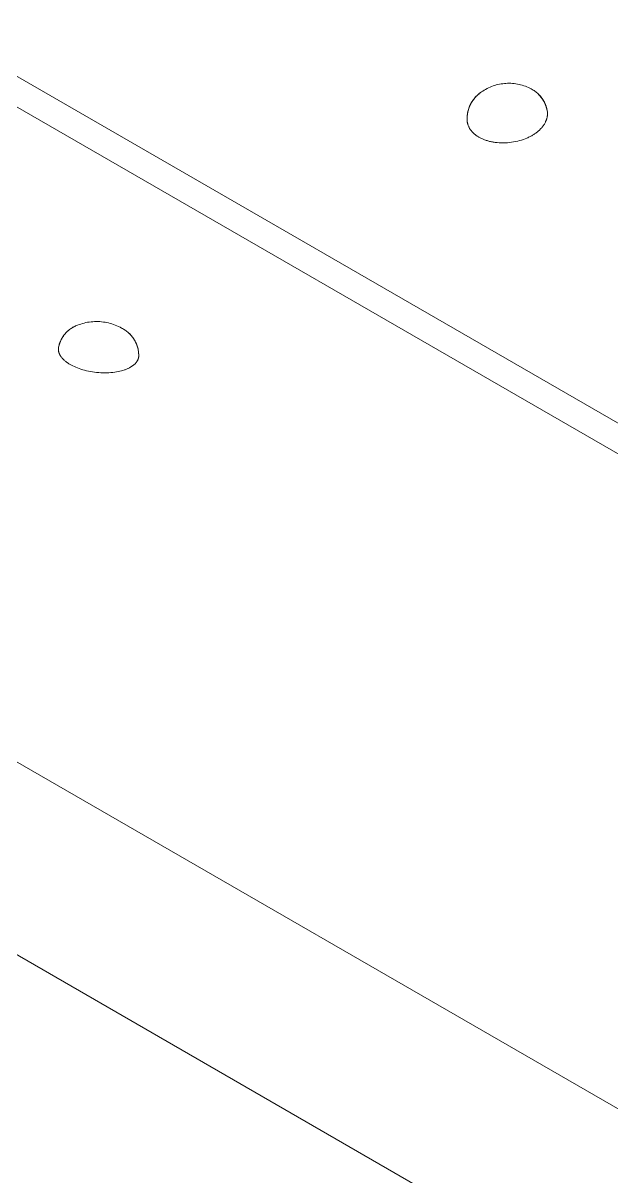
# Model space of a CAD drawing. Header units: inches. Extents: x -9 to 187, y -3 to 135.
# Drawn here: x 128.95 to 132.45, y 67.85 to 74.72 of the extents above; entities that cross this region are included whole.
import ezdxf

# ---------------------------------------------------------------- set-up
doc = ezdxf.new("R2010")
doc.units = ezdxf.units.IN
doc.layers.add('ZANO_R', color=7, linetype='Continuous', lineweight=0)

msp = doc.modelspace()

# ---------------------------------------------------------------- linework, layer by layer
at = {"layer": 'ZANO_R'}
for p, q in [((125.50438, 76.37281), (152.40621, 60.84104)), ((152.38375, 60.67088), (125.37769, 76.26284)), ((121.48942, 74.60681), (148.49548, 59.01485)), ((131.81423, 74.36263), (131.82399, 74.36339)), ((131.81423, 74.36263), (131.82399, 74.36339)), ((131.82399, 74.36339), (131.83377, 74.36382)), ((131.82399, 74.36339), (131.83377, 74.36382)), ((131.83377, 74.36382), (131.84356, 74.3639)), ((131.83377, 74.36382), (131.84356, 74.3639)), ((131.84356, 74.3639), (131.85334, 74.36365)), ((131.84356, 74.3639), (131.85334, 74.36365)), ((131.85334, 74.36365), (131.86311, 74.36305)), ((131.85334, 74.36365), (131.86311, 74.36305)), ((131.65206, 74.29111), (131.65699, 74.29563)), ((131.65242, 74.2915), (131.65729, 74.29594)), ((131.65699, 74.29563), (131.66207, 74.29999)), ((131.65729, 74.29594), (131.66231, 74.30021)), ((131.66207, 74.29999), (131.66731, 74.30416)), ((131.66231, 74.30021), (131.66747, 74.3043)), ((131.66731, 74.30416), (131.67268, 74.30814)), ((131.66747, 74.3043), (131.67277, 74.30821)), ((131.67268, 74.30814), (131.6782, 74.31194)), ((131.67277, 74.30821), (131.6782, 74.31194)), ((131.6782, 74.31194), (131.68627, 74.31747)), ((131.6782, 74.31194), (131.68627, 74.31747)), ((131.68627, 74.31747), (131.69454, 74.32271)), ((131.68627, 74.31747), (131.69454, 74.32271)), ((131.69454, 74.32271), (131.70298, 74.32767)), ((131.69454, 74.32271), (131.70298, 74.32767)), ((131.70298, 74.32767), (131.71159, 74.33232)), ((131.70298, 74.32767), (131.71159, 74.33232)), ((131.71159, 74.33232), (131.72036, 74.33668)), ((131.71159, 74.33232), (131.72036, 74.33668)), ((131.72036, 74.33668), (131.72927, 74.34073)), ((131.72036, 74.33668), (131.72927, 74.34073)), ((131.72927, 74.34073), (131.73832, 74.34446)), ((131.72927, 74.34073), (131.73832, 74.34446)), ((131.73832, 74.34446), (131.74749, 74.34788)), ((131.73832, 74.34446), (131.74749, 74.34788)), ((131.74749, 74.34788), (131.75677, 74.35097)), ((131.74749, 74.34788), (131.75677, 74.35097)), ((131.75677, 74.35097), (131.76616, 74.35375)), ((131.75677, 74.35097), (131.76616, 74.35375)), ((131.76616, 74.35375), (131.77564, 74.35619)), ((131.76616, 74.35375), (131.77564, 74.35619)), ((131.77564, 74.35619), (131.7852, 74.3583)), ((131.77564, 74.35619), (131.7852, 74.3583)), ((131.7852, 74.3583), (131.79482, 74.36008)), ((131.7852, 74.3583), (131.79482, 74.36008)), ((131.79482, 74.36008), (131.8045, 74.36152)), ((131.79482, 74.36008), (131.8045, 74.36152)), ((131.8045, 74.36152), (131.81423, 74.36263)), ((131.8045, 74.36152), (131.81423, 74.36263)), ((131.86311, 74.36305), (131.87285, 74.36212)), ((131.86311, 74.36305), (131.87285, 74.36212)), ((131.87285, 74.36212), (131.88256, 74.36084)), ((131.87285, 74.36212), (131.88256, 74.36084)), ((131.88256, 74.36084), (131.89221, 74.35923)), ((131.88256, 74.36084), (131.89221, 74.35923)), ((131.89221, 74.35923), (131.90181, 74.35729)), ((131.89221, 74.35923), (131.90181, 74.35729)), ((131.90181, 74.35729), (131.91133, 74.35501)), ((131.90181, 74.35729), (131.91133, 74.35501)), ((131.91133, 74.35501), (131.92076, 74.3524)), ((131.91133, 74.35501), (131.92076, 74.3524)), ((131.92076, 74.3524), (131.9301, 74.34947)), ((131.92076, 74.3524), (131.9301, 74.34947)), ((131.9301, 74.34947), (131.93933, 74.34621)), ((131.9301, 74.34947), (131.93933, 74.34621)), ((131.93933, 74.34621), (131.94844, 74.34264)), ((131.93933, 74.34621), (131.94844, 74.34264)), ((131.94844, 74.34264), (131.95742, 74.33875)), ((131.94844, 74.34264), (131.95742, 74.33875)), ((131.95742, 74.33875), (131.96626, 74.33455)), ((131.95742, 74.33875), (131.96626, 74.33455)), ((131.96626, 74.33455), (131.97495, 74.33004)), ((131.96626, 74.33455), (131.97495, 74.33004)), ((131.97495, 74.33004), (131.98043, 74.32699)), ((131.97495, 74.33004), (131.98052, 74.32694)), ((131.98043, 74.32699), (131.98581, 74.32375)), ((131.98052, 74.32694), (131.98598, 74.32365)), ((131.98581, 74.32375), (131.99107, 74.32033)), ((131.98598, 74.32365), (131.99132, 74.32017)), ((131.99107, 74.32033), (131.99621, 74.31673)), ((131.99132, 74.32017), (131.99654, 74.31651)), ((131.99621, 74.31673), (132.00123, 74.31296)), ((131.99654, 74.31651), (132.00163, 74.31267)), ((132.00123, 74.31296), (132.00611, 74.30902)), ((132.00163, 74.31267), (132.00658, 74.30866)), ((132.00611, 74.30902), (132.01086, 74.30492)), ((132.00658, 74.30866), (132.01139, 74.30448)), ((132.01086, 74.30492), (132.01547, 74.30065)), ((132.01139, 74.30448), (132.01605, 74.30013)), ((132.01547, 74.30065), (132.01992, 74.29624)), ((132.01605, 74.30013), (132.02056, 74.29563)), ((132.01992, 74.29624), (132.02423, 74.29167)), ((132.02056, 74.29563), (132.02491, 74.29097)), ((131.60516, 74.22095), (131.60762, 74.22706)), ((131.60694, 74.22535), (131.6096, 74.23149)), ((131.60762, 74.22706), (131.6103, 74.23308)), ((131.6096, 74.23149), (131.61248, 74.23754)), ((131.6103, 74.23308), (131.61318, 74.239)), ((131.61248, 74.23754), (131.61557, 74.24348)), ((131.61318, 74.239), (131.61626, 74.24483)), ((131.61557, 74.24348), (131.61886, 74.2493)), ((131.61626, 74.24483), (131.61954, 74.25054)), ((131.61886, 74.2493), (131.62235, 74.25501)), ((131.61954, 74.25054), (131.62302, 74.25613)), ((131.62235, 74.25501), (131.62604, 74.2606)), ((131.62302, 74.25613), (131.62668, 74.2616)), ((131.62604, 74.2606), (131.62993, 74.26605)), ((131.62668, 74.2616), (131.63053, 74.26695)), ((131.62993, 74.26605), (131.634, 74.27136)), ((131.63053, 74.26695), (131.63457, 74.27215)), ((131.634, 74.27136), (131.63825, 74.27653)), ((131.63457, 74.27215), (131.63878, 74.27722)), ((131.63825, 74.27653), (131.64268, 74.28155)), ((131.63878, 74.27722), (131.64316, 74.28214)), ((131.64268, 74.28155), (131.64729, 74.28641)), ((131.64316, 74.28214), (131.64771, 74.2869)), ((131.64729, 74.28641), (131.65206, 74.29111)), ((131.64771, 74.2869), (131.65242, 74.2915)), ((132.02423, 74.29167), (132.02838, 74.28696)), ((132.02491, 74.29097), (132.02909, 74.28616)), ((132.02838, 74.28696), (132.03236, 74.28211)), ((132.02909, 74.28616), (132.03311, 74.28121)), ((132.03236, 74.28211), (132.03618, 74.27713)), ((132.03311, 74.28121), (132.03695, 74.27612)), ((132.03618, 74.27713), (132.03982, 74.27203)), ((132.03695, 74.27612), (132.04061, 74.27091)), ((132.03982, 74.27203), (132.04329, 74.2668)), ((132.04061, 74.27091), (132.04409, 74.26557)), ((132.04329, 74.2668), (132.04658, 74.26145)), ((132.04409, 74.26557), (132.04739, 74.26011)), ((132.04658, 74.26145), (132.04969, 74.256)), ((132.04739, 74.26011), (132.05049, 74.25455)), ((132.04969, 74.256), (132.05261, 74.25045)), ((132.05049, 74.25455), (132.0534, 74.24887)), ((132.05261, 74.25045), (132.05534, 74.2448)), ((132.0534, 74.24887), (132.05611, 74.24311)), ((132.05534, 74.2448), (132.05787, 74.23906)), ((132.05611, 74.24311), (132.05862, 74.23725)), ((132.05787, 74.23906), (132.06021, 74.23323)), ((132.05862, 74.23725), (132.06092, 74.2313)), ((132.06021, 74.23323), (132.06235, 74.22733)), ((132.06092, 74.2313), (132.06302, 74.22528)), ((132.06235, 74.22733), (132.06428, 74.22136)), ((131.59237, 74.15363), (131.59254, 74.16032)), ((131.59251, 74.15664), (131.59276, 74.16322)), ((131.59254, 74.16032), (131.59295, 74.16701)), ((131.59276, 74.16322), (131.59325, 74.16979)), ((131.59295, 74.16701), (131.59359, 74.17367)), ((131.59325, 74.16979), (131.59396, 74.17634)), ((131.59359, 74.17367), (131.59446, 74.18031)), ((131.59396, 74.17634), (131.5949, 74.18286)), ((131.59446, 74.18031), (131.59557, 74.18691)), ((131.5949, 74.18286), (131.59606, 74.18934)), ((131.59557, 74.18691), (131.5969, 74.19347)), ((131.59606, 74.18934), (131.59744, 74.19578)), ((131.5969, 74.19347), (131.59846, 74.19998)), ((131.59744, 74.19578), (131.59904, 74.20217)), ((131.59846, 74.19998), (131.60025, 74.20643)), ((131.59904, 74.20217), (131.60086, 74.2085)), ((131.60025, 74.20643), (131.60226, 74.21281)), ((131.60086, 74.2085), (131.6029, 74.21476)), ((131.60226, 74.21281), (131.60449, 74.21912)), ((131.6029, 74.21476), (131.60516, 74.22095)), ((131.60449, 74.21912), (131.60694, 74.22535)), ((132.06302, 74.22528), (132.0649, 74.2192)), ((132.06428, 74.22136), (132.06602, 74.21533)), ((132.0649, 74.2192), (132.06658, 74.21305)), ((132.06602, 74.21533), (132.06754, 74.20925)), ((132.06658, 74.21305), (132.06804, 74.20684)), ((132.06754, 74.20925), (132.06886, 74.20311)), ((132.06791, 74.15692), (132.06843, 74.15911)), ((132.06804, 74.20684), (132.06928, 74.20059)), ((132.06843, 74.15911), (132.0689, 74.16131)), ((132.06886, 74.20311), (132.06997, 74.19693)), ((132.0689, 74.16131), (132.06932, 74.16352)), ((132.06928, 74.20059), (132.07031, 74.1943)), ((132.06932, 74.16352), (132.0697, 74.16572)), ((132.0697, 74.16572), (132.07003, 74.16793)), ((132.07003, 74.16793), (132.07031, 74.17014)), ((132.07054, 74.19213), (132.07031, 74.1943)), ((132.07031, 74.17014), (132.07055, 74.17234)), ((132.07073, 74.18994), (132.07054, 74.19213)), ((132.07055, 74.17234), (132.07074, 74.17455)), ((132.07088, 74.18776), (132.07073, 74.18994)), ((132.07074, 74.17455), (132.07088, 74.17676)), ((132.07097, 74.18556), (132.07088, 74.18776)), ((132.07088, 74.17676), (132.07098, 74.17896)), ((132.07102, 74.18337), (132.07097, 74.18556)), ((132.07098, 74.17896), (132.07102, 74.18117)), ((132.07102, 74.18117), (132.07102, 74.18337)), ((131.59243, 74.14694), (131.59237, 74.15363)), ((131.59272, 74.14025), (131.59243, 74.14694)), ((131.59247, 74.15005), (131.59251, 74.15664)), ((131.59267, 74.14347), (131.59247, 74.15005)), ((131.59309, 74.1369), (131.59267, 74.14347)), ((131.59309, 74.1369), (131.59333, 74.13508)), ((131.59333, 74.13508), (131.59359, 74.13327)), ((131.59359, 74.13327), (131.5939, 74.13147)), ((131.5939, 74.13147), (131.59423, 74.12967)), ((131.59423, 74.12967), (131.59459, 74.12787)), ((131.59459, 74.12787), (131.59499, 74.12609)), ((131.59499, 74.12609), (131.59542, 74.12431)), ((131.59542, 74.12431), (131.59589, 74.12253)), ((131.59589, 74.12253), (131.59638, 74.12077)), ((131.59638, 74.12077), (131.59691, 74.11901)), ((131.59691, 74.11901), (131.59747, 74.11727)), ((131.59747, 74.11727), (131.59806, 74.11553)), ((131.59806, 74.11553), (131.59933, 74.11207)), ((131.59933, 74.11207), (131.60072, 74.10866)), ((131.60072, 74.10866), (131.60223, 74.10529)), ((131.60223, 74.10529), (131.60386, 74.10196)), ((131.60386, 74.10196), (131.60561, 74.09868)), ((131.60561, 74.09868), (131.60747, 74.09544)), ((131.60747, 74.09544), (131.60943, 74.09225)), ((131.60943, 74.09225), (131.61151, 74.08912)), ((131.61151, 74.08912), (131.61368, 74.08604)), ((132.0247, 74.0867), (132.02825, 74.09019)), ((132.02825, 74.09019), (132.0317, 74.09376)), ((132.0317, 74.09376), (132.03504, 74.09741)), ((132.03504, 74.09741), (132.03827, 74.10113)), ((132.03827, 74.10113), (132.04138, 74.10491)), ((132.04138, 74.10491), (132.04436, 74.10877)), ((132.04436, 74.10877), (132.04722, 74.1127)), ((132.04722, 74.1127), (132.04993, 74.11668)), ((132.04993, 74.11668), (132.0525, 74.12073)), ((132.0525, 74.12073), (132.05493, 74.12483)), ((132.05493, 74.12483), (132.0572, 74.12898)), ((132.0572, 74.12898), (132.05931, 74.13318)), ((132.05931, 74.13318), (132.06031, 74.13529)), ((132.06031, 74.13529), (132.06126, 74.13742)), ((132.06126, 74.13742), (132.06217, 74.13956)), ((132.06217, 74.13956), (132.06305, 74.1417)), ((132.06305, 74.1417), (132.06387, 74.14385)), ((132.06387, 74.14385), (132.06466, 74.14601)), ((132.06466, 74.14601), (132.0654, 74.14818)), ((132.0654, 74.14818), (132.06609, 74.15036)), ((132.06609, 74.15036), (132.06675, 74.15254)), ((132.06675, 74.15254), (132.06735, 74.15473)), ((132.06735, 74.15473), (132.06791, 74.15692)), ((131.61368, 74.08604), (131.61596, 74.08301)), ((131.61596, 74.08301), (131.61833, 74.08004)), ((131.61833, 74.08004), (131.6208, 74.07713)), ((131.6208, 74.07713), (131.62336, 74.07428)), ((131.62336, 74.07428), (131.626, 74.07149)), ((131.626, 74.07149), (131.62873, 74.06876)), ((131.62873, 74.06876), (131.63154, 74.0661)), ((131.63154, 74.0661), (131.63442, 74.06349)), ((131.63442, 74.06349), (131.63738, 74.06096)), ((131.63738, 74.06096), (131.6404, 74.05849)), ((131.6404, 74.05849), (131.64349, 74.05608)), ((131.64349, 74.05608), (131.64664, 74.05374)), ((131.64664, 74.05374), (131.64984, 74.05146)), ((131.64984, 74.05146), (131.65311, 74.04925)), ((131.65311, 74.04925), (131.65642, 74.04711)), ((131.65642, 74.04711), (131.65977, 74.04504)), ((131.65977, 74.04504), (131.66318, 74.04303)), ((131.66318, 74.04303), (131.66699, 74.04088)), ((131.66699, 74.04088), (131.67092, 74.03878)), ((131.67092, 74.03878), (131.67497, 74.03672)), ((131.67497, 74.03672), (131.67913, 74.03471)), ((131.67913, 74.03471), (131.6834, 74.03275)), ((131.6834, 74.03275), (131.68779, 74.03085)), ((131.68779, 74.03085), (131.6923, 74.02901)), ((131.6923, 74.02901), (131.69691, 74.02722)), ((131.69691, 74.02722), (131.70164, 74.0255)), ((131.70164, 74.0255), (131.70647, 74.02385)), ((131.70647, 74.02385), (131.7114, 74.02227)), ((131.7114, 74.02227), (131.71644, 74.02076)), ((131.71644, 74.02076), (131.72158, 74.01933)), ((131.8936, 74.0191), (131.90525, 74.02215)), ((131.90525, 74.02215), (131.91662, 74.02554)), ((131.91662, 74.02554), (131.92767, 74.02926)), ((131.92767, 74.02926), (131.93838, 74.03327)), ((131.93838, 74.03327), (131.94871, 74.03755)), ((131.94871, 74.03755), (131.95372, 74.03978)), ((131.95372, 74.03978), (131.95863, 74.04207)), ((131.95863, 74.04207), (131.96344, 74.04442)), ((131.96344, 74.04442), (131.96813, 74.04682)), ((131.96813, 74.04682), (131.97272, 74.04927)), ((131.97272, 74.04927), (131.9772, 74.05176)), ((131.9772, 74.05176), (131.98156, 74.0543)), ((131.98156, 74.0543), (131.98581, 74.05687)), ((131.98581, 74.05687), (131.98994, 74.05948)), ((131.98994, 74.05948), (131.99395, 74.06212)), ((131.99395, 74.06212), (131.99785, 74.06479)), ((131.99785, 74.06479), (132.00164, 74.06749)), ((132.00164, 74.06749), (132.00566, 74.07048)), ((132.00566, 74.07048), (132.00962, 74.07355)), ((132.00962, 74.07355), (132.01351, 74.07672)), ((132.01351, 74.07672), (132.01733, 74.07996)), ((132.01733, 74.07996), (132.02106, 74.08329)), ((132.02106, 74.08329), (132.0247, 74.0867)), ((131.72158, 74.01933), (131.72681, 74.01798)), ((131.72681, 74.01798), (131.73214, 74.01671)), ((131.73214, 74.01671), (131.73756, 74.01552)), ((131.73756, 74.01552), (131.74307, 74.01442)), ((131.74307, 74.01442), (131.74865, 74.01341)), ((131.74865, 74.01341), (131.75432, 74.01249)), ((131.75432, 74.01249), (131.76005, 74.01166)), ((131.76005, 74.01166), (131.76586, 74.01093)), ((131.76586, 74.01093), (131.77173, 74.01029)), ((131.77173, 74.01029), (131.78364, 74.00932)), ((131.78364, 74.00932), (131.79574, 74.00875)), ((131.79574, 74.00875), (131.80798, 74.0086)), ((131.80798, 74.0086), (131.82031, 74.00887)), ((131.82031, 74.00887), (131.8327, 74.00955)), ((131.8327, 74.00955), (131.84508, 74.01066)), ((131.84508, 74.01066), (131.85741, 74.01217)), ((131.85741, 74.01217), (131.86964, 74.01409)), ((131.86964, 74.01409), (131.88172, 74.01641)), ((131.88172, 74.01641), (131.8936, 74.0191)), ((121.3166, 73.55779), (148.32482, 57.96459)), ((129.26142, 72.91826), (129.26697, 72.92058)), ((129.26148, 72.91827), (129.267, 72.92059)), ((129.26697, 72.92058), (129.2726, 72.92271)), ((129.267, 72.92059), (129.2726, 72.92271)), ((129.2726, 72.92271), (129.28237, 72.92645)), ((129.2726, 72.92271), (129.28237, 72.92645)), ((129.28237, 72.92645), (129.29227, 72.92985)), ((129.28237, 72.92645), (129.29227, 72.92985)), ((129.29227, 72.92985), (129.30228, 72.9329)), ((129.29227, 72.92985), (129.30228, 72.9329)), ((129.30228, 72.9329), (129.31238, 72.93561)), ((129.30228, 72.9329), (129.31238, 72.93561)), ((129.31238, 72.93561), (129.32258, 72.93797)), ((129.31238, 72.93561), (129.32258, 72.93797)), ((129.32258, 72.93797), (129.33285, 72.93998)), ((129.32258, 72.93797), (129.33285, 72.93998)), ((129.33285, 72.93998), (129.34318, 72.94163)), ((129.33285, 72.93998), (129.34318, 72.94163)), ((129.34318, 72.94163), (129.35357, 72.94292)), ((129.34318, 72.94163), (129.35357, 72.94292)), ((129.35357, 72.94292), (129.36399, 72.94386)), ((129.35357, 72.94292), (129.36399, 72.94386)), ((129.36399, 72.94386), (129.37444, 72.94443)), ((129.36399, 72.94386), (129.37444, 72.94443)), ((129.37444, 72.94443), (129.3849, 72.94465)), ((129.37444, 72.94443), (129.3849, 72.94465)), ((129.3849, 72.94465), (129.39536, 72.9445)), ((129.3849, 72.94465), (129.39536, 72.9445)), ((129.39536, 72.9445), (129.40582, 72.944)), ((129.39536, 72.9445), (129.40582, 72.944)), ((129.40582, 72.944), (129.41625, 72.94313)), ((129.40582, 72.944), (129.41625, 72.94313)), ((129.41625, 72.94313), (129.42664, 72.94191)), ((129.41625, 72.94313), (129.42664, 72.94191)), ((129.42664, 72.94191), (129.43698, 72.94033)), ((129.42664, 72.94191), (129.43698, 72.94033)), ((129.43698, 72.94033), (129.44727, 72.93839)), ((129.43698, 72.94033), (129.44727, 72.93839)), ((129.44727, 72.93839), (129.45748, 72.9361)), ((129.44727, 72.93839), (129.45748, 72.9361)), ((129.45748, 72.9361), (129.4676, 72.93346)), ((129.45748, 72.9361), (129.4676, 72.93346)), ((129.4676, 72.93346), (129.47763, 72.93048)), ((129.4676, 72.93346), (129.47763, 72.93048)), ((129.47763, 72.93048), (129.48755, 72.92714)), ((129.47763, 72.93048), (129.48755, 72.92714)), ((129.48755, 72.92714), (129.49735, 72.92347)), ((129.48755, 72.92714), (129.49735, 72.92347)), ((129.49735, 72.92347), (129.50702, 72.91947)), ((129.49735, 72.92347), (129.50702, 72.91947)), ((129.18158, 72.84769), (129.18475, 72.8528)), ((129.1819, 72.8482), (129.18507, 72.85328)), ((129.18475, 72.8528), (129.18809, 72.8578)), ((129.18507, 72.85328), (129.18841, 72.85824)), ((129.18809, 72.8578), (129.1916, 72.86269)), ((129.18841, 72.85824), (129.19192, 72.86309)), ((129.1916, 72.86269), (129.19528, 72.86745)), ((129.19192, 72.86309), (129.19559, 72.86782)), ((129.19528, 72.86745), (129.19912, 72.87208)), ((129.19559, 72.86782), (129.19943, 72.87241)), ((129.19912, 72.87208), (129.20311, 72.87658)), ((129.19943, 72.87241), (129.20341, 72.87687)), ((129.20311, 72.87658), (129.20726, 72.88093)), ((129.20341, 72.87687), (129.20755, 72.8812)), ((129.20726, 72.88093), (129.21156, 72.88514)), ((129.20755, 72.8812), (129.21183, 72.88538)), ((129.21156, 72.88514), (129.216, 72.8892)), ((129.21183, 72.88538), (129.21626, 72.88941)), ((129.216, 72.8892), (129.22057, 72.89311)), ((129.21626, 72.88941), (129.22082, 72.89329)), ((129.22057, 72.89311), (129.22528, 72.89685)), ((129.22082, 72.89329), (129.22551, 72.89701)), ((129.22528, 72.89685), (129.23011, 72.90044)), ((129.22551, 72.89701), (129.23032, 72.90056)), ((129.23011, 72.90044), (129.23506, 72.90385)), ((129.23032, 72.90056), (129.23525, 72.90395)), ((129.23506, 72.90385), (129.24013, 72.90709)), ((129.23525, 72.90395), (129.24029, 72.90717)), ((129.24013, 72.90709), (129.24531, 72.91016)), ((129.24029, 72.90717), (129.24545, 72.91022)), ((129.24531, 72.91016), (129.25059, 72.91304)), ((129.24545, 72.91022), (129.2507, 72.91309)), ((129.25059, 72.91304), (129.25596, 72.91574)), ((129.2507, 72.91309), (129.25605, 72.91577)), ((129.25596, 72.91574), (129.26142, 72.91826)), ((129.25605, 72.91577), (129.26148, 72.91827)), ((129.50702, 72.91947), (129.51654, 72.91513)), ((129.50702, 72.91947), (129.51654, 72.91513)), ((129.51654, 72.91513), (129.52591, 72.91047)), ((129.51654, 72.91513), (129.52591, 72.91047)), ((129.52591, 72.91047), (129.53511, 72.90549)), ((129.52591, 72.91047), (129.53511, 72.90549)), ((129.53511, 72.90549), (129.54071, 72.90262)), ((129.53511, 72.90549), (129.54078, 72.90259)), ((129.54071, 72.90262), (129.54621, 72.89956)), ((129.54078, 72.90259), (129.54633, 72.89951)), ((129.54621, 72.89956), (129.5516, 72.89631)), ((129.54633, 72.89951), (129.55178, 72.89623)), ((129.5516, 72.89631), (129.55688, 72.89288)), ((129.55178, 72.89623), (129.55711, 72.89276)), ((129.55688, 72.89288), (129.56203, 72.88927)), ((129.55711, 72.89276), (129.56231, 72.88911)), ((129.56203, 72.88927), (129.56706, 72.88549)), ((129.56231, 72.88911), (129.56738, 72.88528)), ((129.56706, 72.88549), (129.57195, 72.88153)), ((129.56738, 72.88528), (129.57232, 72.88128)), ((129.57195, 72.88153), (129.5767, 72.87741)), ((129.57232, 72.88128), (129.57711, 72.87711)), ((129.5767, 72.87741), (129.58131, 72.87313)), ((129.57711, 72.87711), (129.58176, 72.87277)), ((129.58131, 72.87313), (129.58577, 72.86869)), ((129.58176, 72.87277), (129.58625, 72.86827)), ((129.58577, 72.86869), (129.59007, 72.8641)), ((129.58625, 72.86827), (129.59058, 72.86362)), ((129.59007, 72.8641), (129.59422, 72.85937)), ((129.59058, 72.86362), (129.59475, 72.85881)), ((129.59422, 72.85937), (129.5982, 72.85449)), ((129.59475, 72.85881), (129.59875, 72.85387)), ((129.5982, 72.85449), (129.602, 72.84948)), ((129.59875, 72.85387), (129.60257, 72.84879)), ((129.15884, 72.78089), (129.1589, 72.78255)), ((129.1589, 72.78255), (129.159, 72.7842)), ((129.159, 72.7842), (129.15915, 72.78585)), ((129.15915, 72.78585), (129.16021, 72.79177)), ((129.15926, 72.7868), (129.16034, 72.79268)), ((129.16021, 72.79177), (129.16146, 72.79766)), ((129.16034, 72.79268), (129.16163, 72.79853)), ((129.16146, 72.79766), (129.16292, 72.80349)), ((129.16163, 72.79853), (129.16311, 72.80433)), ((129.16292, 72.80349), (129.16458, 72.80928)), ((129.16311, 72.80433), (129.16479, 72.81007)), ((129.16458, 72.80928), (129.16643, 72.815)), ((129.16479, 72.81007), (129.16667, 72.81575)), ((129.16643, 72.815), (129.16848, 72.82065)), ((129.16667, 72.81575), (129.16874, 72.82137)), ((129.16848, 72.82065), (129.17073, 72.82623)), ((129.16874, 72.82137), (129.171, 72.82691)), ((129.17073, 72.82623), (129.17316, 72.83173)), ((129.171, 72.82691), (129.17345, 72.83237)), ((129.17316, 72.83173), (129.17579, 72.83715)), ((129.17345, 72.83237), (129.17609, 72.83774)), ((129.17579, 72.83715), (129.17859, 72.84247)), ((129.17609, 72.83774), (129.1789, 72.84302)), ((129.17859, 72.84247), (129.18158, 72.84769)), ((129.1789, 72.84302), (129.1819, 72.8482)), ((129.602, 72.84948), (129.60564, 72.84435)), ((129.60257, 72.84879), (129.60621, 72.84358)), ((129.60564, 72.84435), (129.60909, 72.83909)), ((129.60621, 72.84358), (129.60967, 72.83825)), ((129.60909, 72.83909), (129.61236, 72.83371)), ((129.60967, 72.83825), (129.61294, 72.8328)), ((129.61236, 72.83371), (129.61545, 72.82823)), ((129.61294, 72.8328), (129.61601, 72.82724)), ((129.61545, 72.82823), (129.61834, 72.82264)), ((129.61601, 72.82724), (129.6189, 72.82157)), ((129.61834, 72.82264), (129.62104, 72.81696)), ((129.6189, 72.82157), (129.62158, 72.81581)), ((129.62104, 72.81696), (129.62354, 72.81119)), ((129.62158, 72.81581), (129.62406, 72.80995)), ((129.62354, 72.81119), (129.62584, 72.80533)), ((129.62406, 72.80995), (129.62633, 72.80402)), ((129.62584, 72.80533), (129.62794, 72.7994)), ((129.62633, 72.80402), (129.62839, 72.79801)), ((129.62794, 72.7994), (129.62984, 72.7934)), ((129.62839, 72.79801), (129.63025, 72.79192)), ((129.62984, 72.7934), (129.63153, 72.78734)), ((129.63025, 72.79192), (129.63189, 72.78578)), ((129.63153, 72.78734), (129.633, 72.78122)), ((129.63189, 72.78578), (129.63331, 72.77959)), ((129.15882, 72.77923), (129.15884, 72.78089)), ((129.15885, 72.77757), (129.15882, 72.77923)), ((129.15893, 72.7759), (129.15885, 72.77757)), ((129.15906, 72.77423), (129.15893, 72.7759)), ((129.15923, 72.77255), (129.15906, 72.77423)), ((129.15944, 72.77088), (129.15923, 72.77255)), ((129.1597, 72.7692), (129.15944, 72.77088)), ((129.16001, 72.76753), (129.1597, 72.7692)), ((129.16036, 72.76585), (129.16001, 72.76753)), ((129.16075, 72.76417), (129.16036, 72.76585)), ((129.16119, 72.7625), (129.16075, 72.76417)), ((129.16168, 72.76082), (129.16119, 72.7625)), ((129.16221, 72.75915), (129.16168, 72.76082)), ((129.16278, 72.75748), (129.16221, 72.75915)), ((129.16339, 72.75581), (129.16278, 72.75748)), ((129.16405, 72.75414), (129.16339, 72.75581)), ((129.16476, 72.75248), (129.16405, 72.75414)), ((129.1655, 72.75083), (129.16476, 72.75248)), ((129.16629, 72.74917), (129.1655, 72.75083)), ((129.16712, 72.74752), (129.16629, 72.74917)), ((129.16799, 72.74588), (129.16712, 72.74752)), ((129.1689, 72.74424), (129.16799, 72.74588)), ((129.16985, 72.74261), (129.1689, 72.74424)), ((129.17084, 72.74099), (129.16985, 72.74261)), ((129.17187, 72.73937), (129.17084, 72.74099)), ((129.17294, 72.73776), (129.17187, 72.73937)), ((129.17405, 72.73616), (129.17294, 72.73776)), ((129.17519, 72.73457), (129.17405, 72.73616)), ((129.17637, 72.73298), (129.17519, 72.73457)), ((129.17884, 72.72984), (129.17637, 72.73298)), ((129.18145, 72.72674), (129.17884, 72.72984)), ((129.1842, 72.72367), (129.18145, 72.72674)), ((129.18708, 72.72065), (129.1842, 72.72367)), ((129.19008, 72.71768), (129.18708, 72.72065)), ((129.1932, 72.71476), (129.19008, 72.71768)), ((129.19643, 72.71189), (129.1932, 72.71476)), ((129.63105, 72.71449), (129.63038, 72.71315)), ((129.63169, 72.71583), (129.63105, 72.71449)), ((129.6323, 72.71718), (129.63169, 72.71583)), ((129.63287, 72.71854), (129.6323, 72.71718)), ((129.63341, 72.71991), (129.63287, 72.71854)), ((129.633, 72.78122), (129.63427, 72.77506)), ((129.63331, 72.77959), (129.63452, 72.77335)), ((129.63392, 72.72128), (129.63341, 72.71991)), ((129.6344, 72.72266), (129.63392, 72.72128)), ((129.63427, 72.77506), (129.63532, 72.76886)), ((129.63484, 72.72405), (129.6344, 72.72266)), ((129.63452, 72.77335), (129.63551, 72.76707)), ((129.63525, 72.72545), (129.63484, 72.72405)), ((129.63562, 72.72685), (129.63525, 72.72545)), ((129.63532, 72.76886), (129.63616, 72.76262)), ((129.63551, 72.76707), (129.63628, 72.76076)), ((129.63596, 72.72825), (129.63562, 72.72685)), ((129.63627, 72.72967), (129.63596, 72.72825)), ((129.63616, 72.76262), (129.63678, 72.75636)), ((129.63654, 72.73108), (129.63627, 72.72967)), ((129.63628, 72.76076), (129.63683, 72.75443)), ((129.63678, 72.73251), (129.63654, 72.73108)), ((129.63678, 72.75636), (129.63719, 72.75008)), ((129.63698, 72.73393), (129.63678, 72.73251)), ((129.63683, 72.75443), (129.63716, 72.74808)), ((129.63715, 72.73537), (129.63698, 72.73393)), ((129.63727, 72.74172), (129.63715, 72.73537)), ((129.63716, 72.74808), (129.63727, 72.74172)), ((129.63719, 72.75008), (129.63738, 72.74379)), ((129.63738, 72.74379), (129.63736, 72.7375)), ((129.19977, 72.70907), (129.19643, 72.71189)), ((129.20321, 72.7063), (129.19977, 72.70907)), ((129.20674, 72.70359), (129.20321, 72.7063)), ((129.21037, 72.70094), (129.20674, 72.70359)), ((129.21408, 72.69835), (129.21037, 72.70094)), ((129.21786, 72.69582), (129.21408, 72.69835)), ((129.22172, 72.69334), (129.21786, 72.69582)), ((129.22564, 72.69093), (129.22172, 72.69334)), ((129.22963, 72.68859), (129.22564, 72.69093)), ((129.23737, 72.68428), (129.22963, 72.68859)), ((129.24558, 72.68006), (129.23737, 72.68428)), ((129.25425, 72.67594), (129.24558, 72.68006)), ((129.26336, 72.67194), (129.25425, 72.67594)), ((129.27292, 72.66807), (129.26336, 72.67194)), ((129.28289, 72.66437), (129.27292, 72.66807)), ((129.29327, 72.66085), (129.28289, 72.66437)), ((129.30401, 72.65753), (129.29327, 72.66085)), ((129.31511, 72.65443), (129.30401, 72.65753)), ((129.32651, 72.65157), (129.31511, 72.65443)), ((129.33818, 72.64897), (129.32651, 72.65157)), ((129.35009, 72.64664), (129.33818, 72.64897)), ((129.36219, 72.6446), (129.35009, 72.64664)), ((129.51516, 72.64647), (129.50483, 72.64454)), ((129.52508, 72.64863), (129.51516, 72.64647)), ((129.53459, 72.65103), (129.52508, 72.64863)), ((129.54365, 72.65363), (129.53459, 72.65103)), ((129.55226, 72.65642), (129.54365, 72.65363)), ((129.55639, 72.65788), (129.55226, 72.65642)), ((129.56041, 72.65938), (129.55639, 72.65788)), ((129.56431, 72.66092), (129.56041, 72.65938)), ((129.56809, 72.6625), (129.56431, 72.66092)), ((129.57154, 72.66401), (129.56809, 72.6625)), ((129.57494, 72.66557), (129.57154, 72.66401)), ((129.57829, 72.66719), (129.57494, 72.66557)), ((129.58158, 72.66886), (129.57829, 72.66719)), ((129.58482, 72.67059), (129.58158, 72.66886)), ((129.588, 72.67237), (129.58482, 72.67059)), ((129.59112, 72.67421), (129.588, 72.67237)), ((129.59416, 72.6761), (129.59112, 72.67421)), ((129.59713, 72.67805), (129.59416, 72.6761)), ((129.60002, 72.68005), (129.59713, 72.67805)), ((129.60284, 72.6821), (129.60002, 72.68005)), ((129.60556, 72.6842), (129.60284, 72.6821)), ((129.6082, 72.68636), (129.60556, 72.6842)), ((129.61075, 72.68856), (129.6082, 72.68636)), ((129.6132, 72.69082), (129.61075, 72.68856)), ((129.61555, 72.69312), (129.6132, 72.69082)), ((129.6178, 72.69548), (129.61555, 72.69312)), ((129.61994, 72.69787), (129.6178, 72.69548)), ((129.62097, 72.69909), (129.61994, 72.69787)), ((129.62198, 72.70032), (129.62097, 72.69909)), ((129.62295, 72.70155), (129.62198, 72.70032)), ((129.62389, 72.7028), (129.62295, 72.70155)), ((129.62481, 72.70406), (129.62389, 72.7028)), ((129.6257, 72.70533), (129.62481, 72.70406)), ((129.62655, 72.70661), (129.6257, 72.70533)), ((129.62738, 72.7079), (129.62655, 72.70661)), ((129.62818, 72.7092), (129.62738, 72.7079)), ((129.62894, 72.71051), (129.62818, 72.7092)), ((129.62968, 72.71182), (129.62894, 72.71051)), ((129.63038, 72.71315), (129.62968, 72.71182)), ((129.37443, 72.64285), (129.36219, 72.6446)), ((129.38677, 72.64142), (129.37443, 72.64285)), ((129.39915, 72.6403), (129.38677, 72.64142)), ((129.41153, 72.63951), (129.39915, 72.6403)), ((129.42386, 72.63904), (129.41153, 72.63951)), ((129.43609, 72.6389), (129.42386, 72.63904)), ((129.44817, 72.63908), (129.43609, 72.6389)), ((129.46006, 72.63957), (129.44817, 72.63908)), ((129.4717, 72.64038), (129.46006, 72.63957)), ((129.48307, 72.64148), (129.4717, 72.64038)), ((129.49412, 72.64287), (129.48307, 72.64148)), ((129.50483, 72.64454), (129.49412, 72.64287))]:
    msp.add_line(p, q, dxfattribs=at)

doc.saveas('drawing.dxf')
